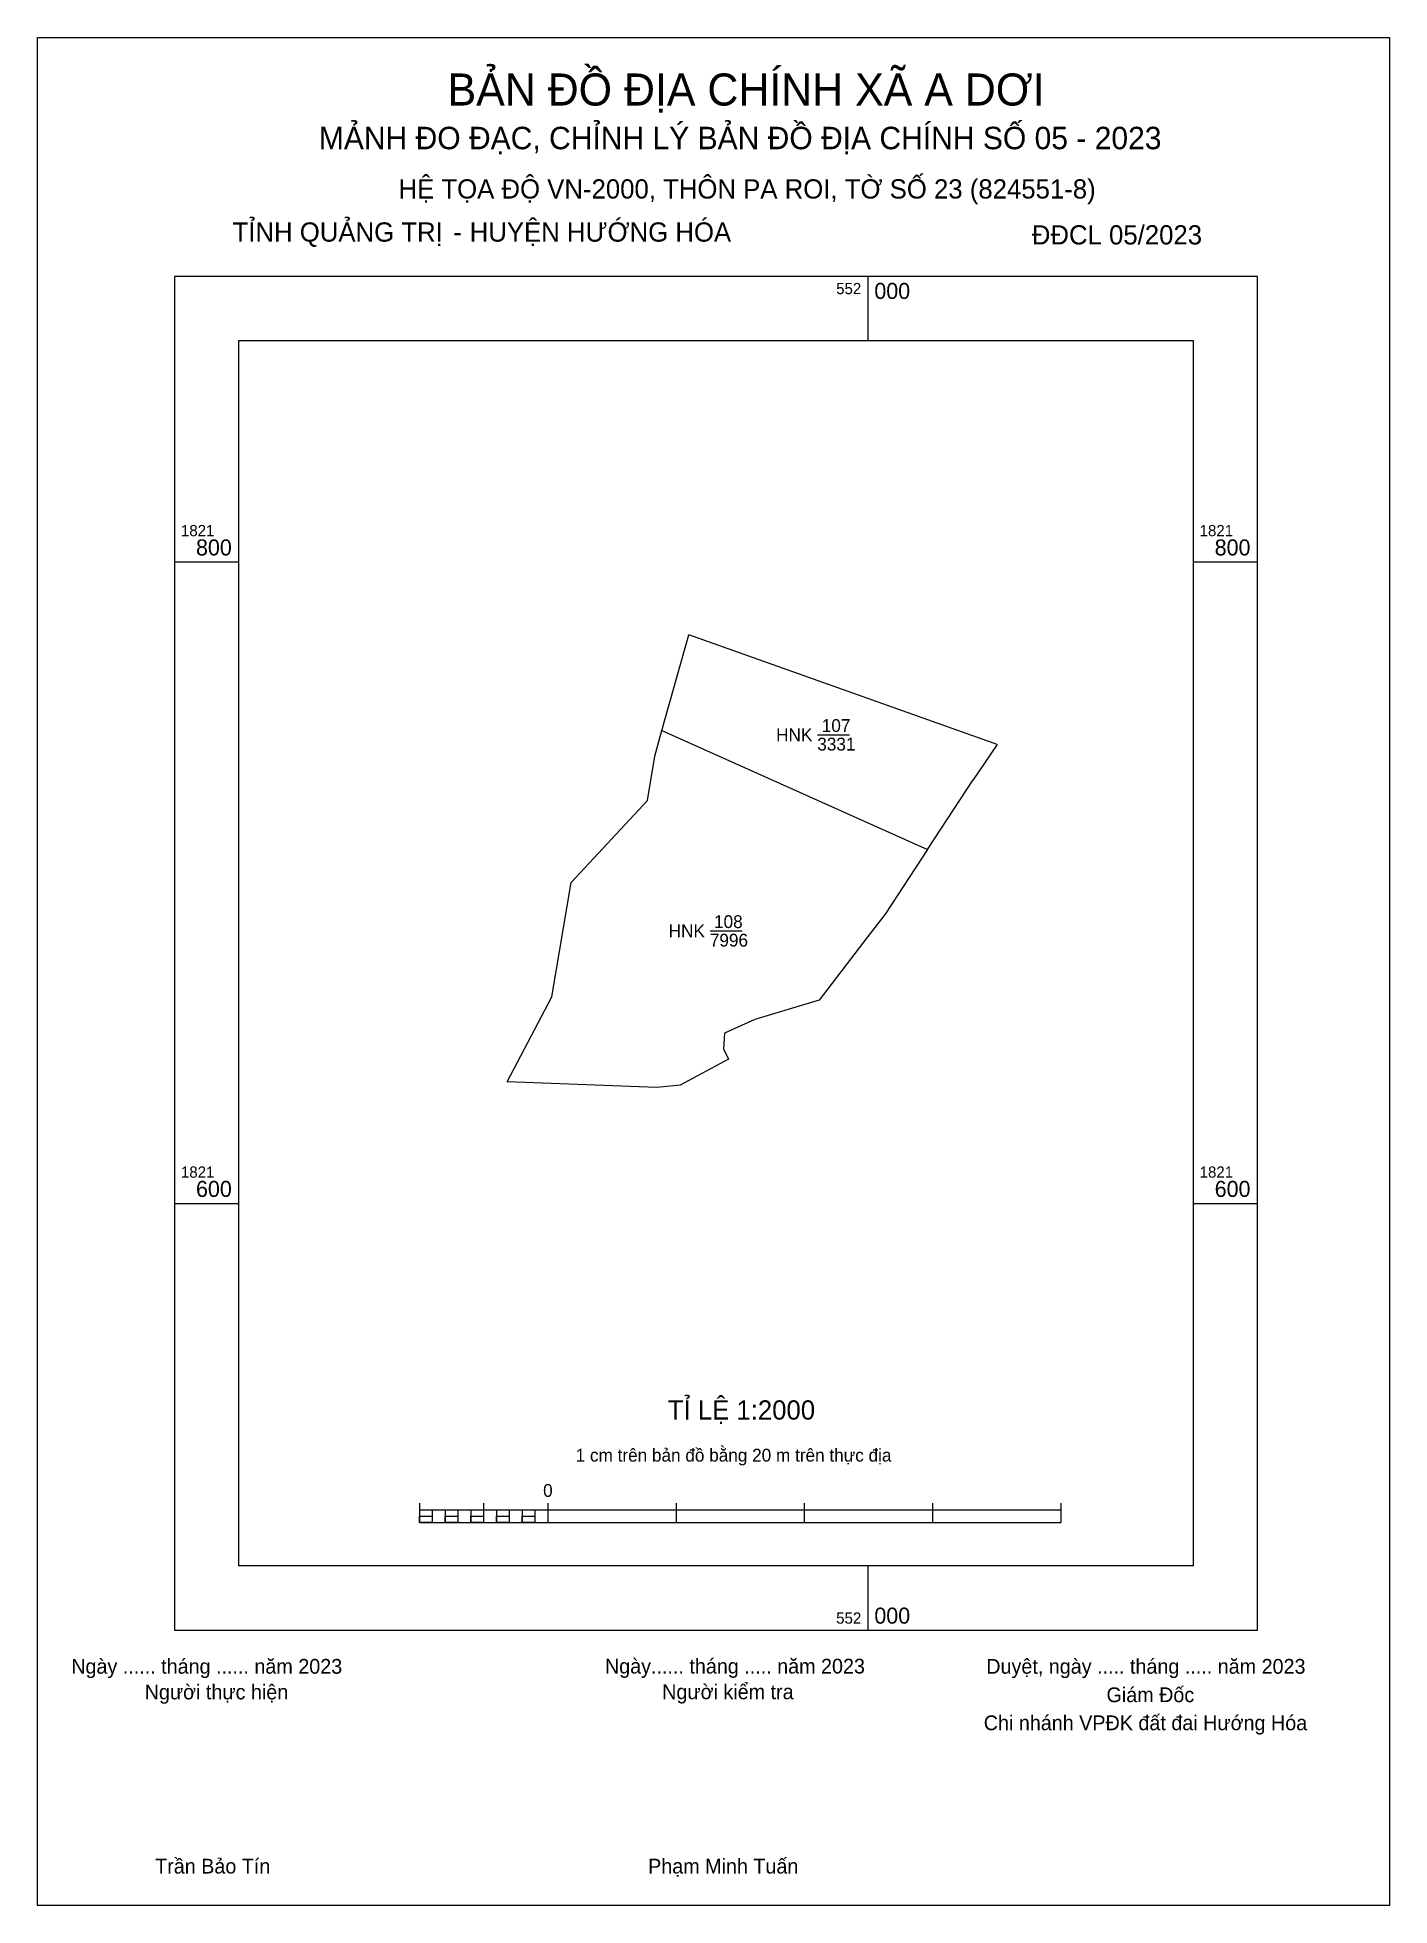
# Model space of a CAD drawing. Extents: x 551741 to 552163, y 1821381 to 1821964.
import ezdxf

# ---------------------------------------------------------------- set-up
doc = ezdxf.new("R2010")
doc.units = 0
for name, color, linetype in [('Level 1', 7, 'Continuous'), ('Level 10', 7, 'Continuous'), ('Level 13', 7, 'Continuous'), ('Level 2', 7, 'Continuous'), ('Level 6', 7, 'Continuous'), ('Level 62', 7, 'Continuous'), ('Level 63', 7, 'Continuous')]:
    doc.layers.add(name, color=color, linetype=linetype)

msp = doc.modelspace()

# ---------------------------------------------------------------- linework, layer by layer
at = {"layer": 'Level 1'}
for p, q in [((551741.1, 1821963.52), (551741.1, 1821963.52)), ((552162.62, 1821381.05), (552162.62, 1821381.05))]:
    msp.add_line(p, q, dxfattribs=at)
at = {"layer": 'Level 10'}
for p, q in [((551935.78, 1821747.46), (551944.18, 1821777.24)), ((552040.26, 1821743.08), (551944.18, 1821777.24)), ((552040.26, 1821743.08), (552032.83, 1821732.04)), ((552018.56, 1821710.31), (552032.83, 1821732.04))]:
    msp.add_line(p, q, dxfattribs=at)
msp.add_lwpolyline([(551934.15, 1821636.07), (551887.56, 1821637.91), (551901.42, 1821664.43), (551907.48, 1821699.99), (551931.32, 1821725.59), (551933.52, 1821739.45), (551935.78, 1821747.46), (552018.56, 1821710.31), (552005.32, 1821690.15), (552000, 1821683.21), (551984.79, 1821663.36), (551964.72, 1821657.37), (551955.27, 1821653.08), (551955, 1821648.18), (551956.48, 1821644.91), (551941.43, 1821636.87)], close=True, dxfattribs=at)
at = {"layer": 'Level 13'}
for points in [[(551984.26, 1821746.08), (551994.3, 1821746.08)], [(551950.77, 1821684.95), (551960.81, 1821684.95)]]:
    msp.add_lwpolyline(points, dxfattribs=at)
at = {"layer": 'Level 2'}
msp.add_lwpolyline([(551741.09, 1821963.52), (552162.61, 1821963.52), (552162.61, 1821381.05), (551741.09, 1821381.05)], close=True, dxfattribs=at)
at = {"layer": 'Level 62'}
msp.add_lwpolyline([(551803.86, 1821868.96), (552101.41, 1821868.96), (552101.41, 1821486.96), (551803.86, 1821486.96)], close=True, dxfattribs=at)
at = {"layer": 'Level 63'}
for p, q in [((551741.09, 1821953.52), (551741.09, 1821963.52)), ((551741.09, 1821963.52), (551751.09, 1821963.52)), ((551741.09, 1821953.52), (551741.09, 1821963.52)), ((551741.09, 1821963.52), (551751.09, 1821963.52)), ((552152.61, 1821963.52), (552162.61, 1821963.52)), ((552152.61, 1821963.52), (552162.61, 1821963.52)), ((552162.61, 1821963.52), (552162.61, 1821953.52)), ((552162.61, 1821963.52), (552162.61, 1821953.52)), ((551741.09, 1821953.52), (551741.09, 1821953.52)), ((551741.09, 1821953.52), (551741.09, 1821953.52)), ((552000, 1821888.96), (552000, 1821868.96)), ((551783.86, 1821800), (551803.86, 1821800)), ((552101.41, 1821800), (552121.41, 1821800)), ((551783.86, 1821600), (551803.86, 1821600)), ((552101.41, 1821600), (552121.41, 1821600)), ((551860.17, 1821506.49), (551860.17, 1821500.49)), ((551860.17, 1821504.49), (552060.17, 1821504.49)), ((551864.17, 1821504.49), (551864.17, 1821500.49)), ((551868.17, 1821504.49), (551868.17, 1821500.49)), ((551872.17, 1821504.49), (551872.17, 1821500.49)), ((551876.17, 1821504.49), (551876.17, 1821500.49)), ((551880.17, 1821506.49), (551880.17, 1821500.49)), ((551880.17, 1821504.49), (551880.17, 1821500.49)), ((551884.17, 1821504.49), (551884.17, 1821500.49)), ((551888.17, 1821504.49), (551888.17, 1821500.49)), ((551892.17, 1821504.49), (551892.17, 1821500.49)), ((551896.17, 1821504.49), (551896.17, 1821500.49)), ((551900.17, 1821506.49), (551900.17, 1821500.49)), ((551900.17, 1821504.49), (551900.17, 1821500.49)), ((551940.17, 1821506.49), (551940.17, 1821500.49)), ((551980.17, 1821506.49), (551980.17, 1821500.49)), ((552020.17, 1821506.49), (552020.17, 1821500.49)), ((552060.17, 1821506.49), (552060.17, 1821500.49)), ((551860.17, 1821500.49), (552060.17, 1821500.49)), ((552000, 1821486.96), (552000, 1821466.96)), ((551741.09, 1821381.05), (551741.09, 1821391.05)), ((551741.09, 1821381.05), (551741.09, 1821391.05)), ((552162.61, 1821391.05), (552162.61, 1821381.05)), ((552162.61, 1821391.05), (552162.61, 1821381.05)), ((551751.09, 1821381.05), (551741.09, 1821381.05)), ((551751.09, 1821381.05), (551741.09, 1821381.05)), ((552162.61, 1821381.05), (552152.61, 1821381.05)), ((552162.61, 1821381.05), (552152.61, 1821381.05))]:
    msp.add_line(p, q, dxfattribs=at)
for points in [[(551783.86, 1821888.96), (551783.86, 1821466.96), (552121.41, 1821466.96), (552121.41, 1821888.96)], [(551860.17, 1821502.49), (551864.17, 1821502.49), (551864.17, 1821500.49), (551860.17, 1821500.49)], [(551860.17, 1821502.49), (551864.17, 1821502.49), (551864.17, 1821500.49), (551860.17, 1821500.49)], [(551868.17, 1821502.49), (551872.17, 1821502.49), (551872.17, 1821500.49), (551868.17, 1821500.49)], [(551876.17, 1821502.49), (551880.17, 1821502.49), (551880.17, 1821500.49), (551876.17, 1821500.49)], [(551884.17, 1821502.49), (551888.17, 1821502.49), (551888.17, 1821500.49), (551884.17, 1821500.49)], [(551892.17, 1821502.49), (551896.17, 1821502.49), (551896.17, 1821500.49), (551892.17, 1821500.49)]]:
    msp.add_lwpolyline(points, close=True, dxfattribs=at)

# ---------------------------------------------------------------- texts
at = {"layer": 'Level 13'}
for s, p in [('HNK', (551971.38, 1821744.07)), ('107', (551985.61, 1821746.96)), ('3331', (551984.2, 1821741.18)), ('108', (551952.02, 1821685.83)), ('HNK', (551937.89, 1821682.94)), ('7996', (551950.72, 1821680.05))]:
    msp.add_text(s, height=4, dxfattribs=at).set_placement(p)
at = {"layer": 'Level 6'}
for s, p in [('HỆ TỌA ÐỘ VN-2000, THÔN PA ROI, TỜ SỐ 23 (824551-8)', (551853.66, 1821913.27)), ('TỈ LỆ 1:2000', (551937.59, 1821532.58))]:
    msp.add_text(s, height=6, dxfattribs=at).set_placement(p)
at = {"layer": 'Level 63'}
for s, height, p in [('BẢN ĐỒ ĐỊA CHÍNH XÃ A DƠI', 10, (551868.96, 1821942.26)), ('MẢNH ĐO ĐẠC, CHỈNH LÝ BẢN ĐỒ ÐỊA CHÍNH SỐ 05 - 2023', 7, (551828.83, 1821928.64)), ('TỈNH QUẢNG TRỊ', 6, (551801.94, 1821899.83)), (' HUYỆN HƯỚNG HÓA', 6, (551873.63, 1821899.83)), ('ĐĐCL 05/2023', 6, (552051.08, 1821898.95)), ('-', 6, (551870.68, 1821899.83)), ('552', 3.5, (551990.1, 1821883.46)), ('000', 5, (552002, 1821881.96)), ('1821', 3.5, (551785.86, 1821808)), ('1821', 3.5, (552103.41, 1821808)), ('800', 5, (551790.54, 1821802)), ('800', 5, (552108.09, 1821802)), ('1821', 3.5, (551785.86, 1821608)), ('1821', 3.5, (552103.41, 1821608)), ('600', 5, (551790.54, 1821602)), ('600', 5, (552108.09, 1821602)), ('1 cm trên bản đồ bằng 20 m trên thực địa', 4, (551908.89, 1821519.49)), ('0', 4, (551898.75, 1821508.49)), ('000', 5, (552002, 1821468.96)), ('552', 3.5, (551990.1, 1821468.96)), ('Ngày ...... tháng ...... năm 2023', 4.6, (551751.65, 1821453.36)), ('Ngày...... tháng ..... năm 2023', 4.6, (551918.02, 1821453.42)), ('Duyệt, ngày ..... tháng ..... năm 2023', 4.6, (552036.89, 1821453.35)), ('Người thực hiện', 4.6, (551774.54, 1821445.36)), ('Người kiểm tra', 4.6, (551935.86, 1821445.42)), ('Giám Đốc', 4.6, (552074.36, 1821444.49)), ('Chi nhánh VPĐK đất đai Hướng Hóa', 4.6, (552036.1, 1821435.75)), ('Trần Bảo Tín', 4.6, (551777.81, 1821391.06)), ('Phạm Minh Tuấn', 4.6, (551931.47, 1821391.06))]:
    msp.add_text(s, height=height, dxfattribs=at).set_placement(p)

doc.saveas('drawing.dxf')
